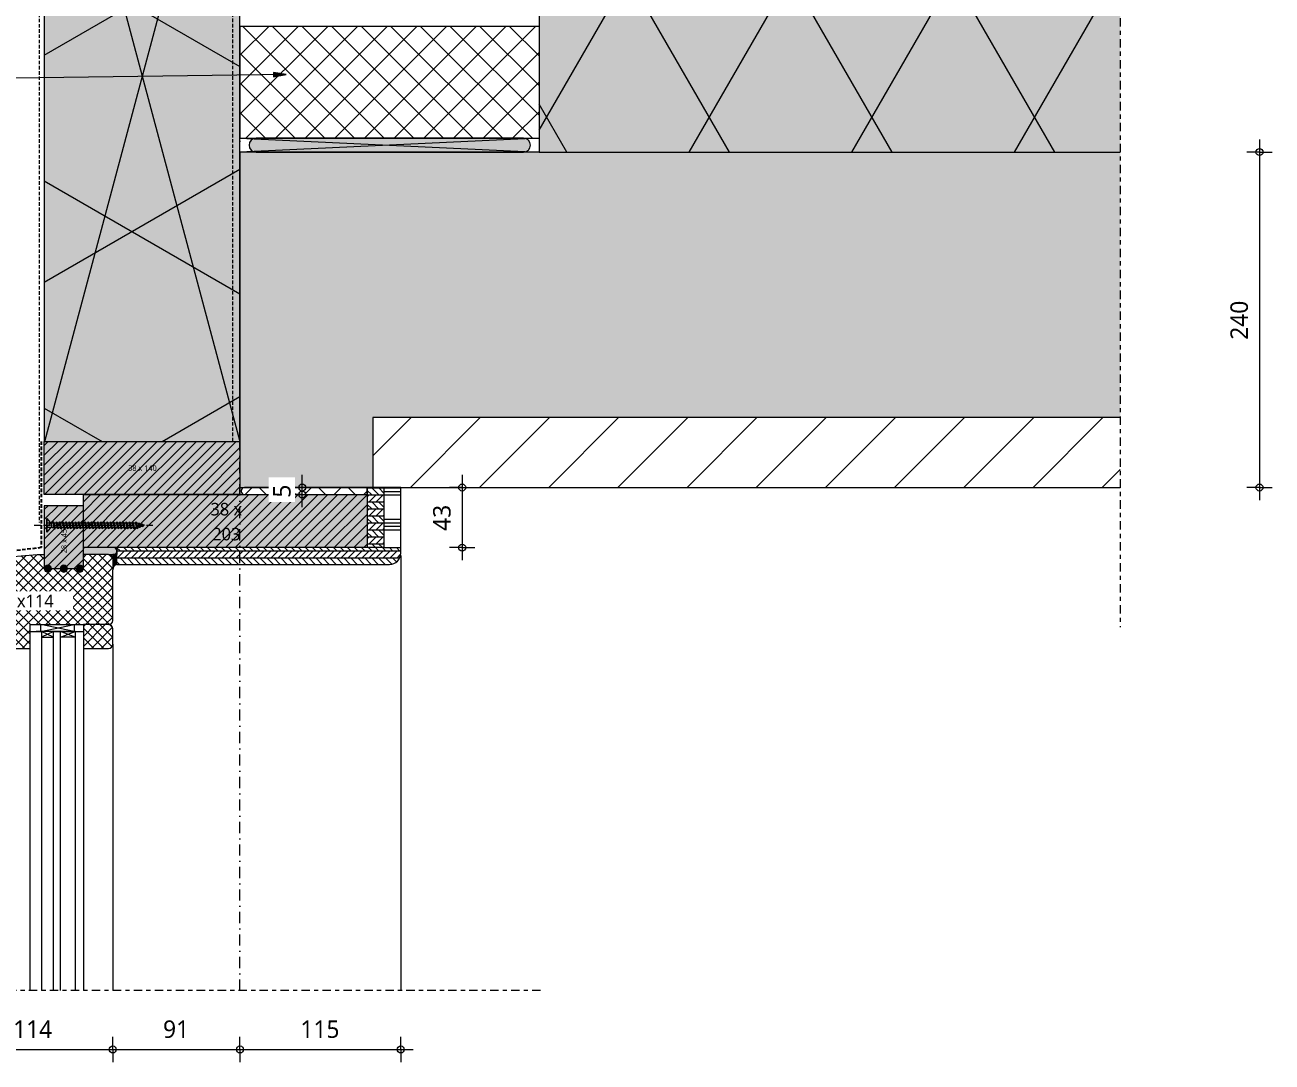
# Model space of a CAD drawing. Header units: millimetres. Extents: x -435 to 27166, y -19117 to 26500.
# Drawn here: x 7949 to 8841, y 6279 to 7021 of the extents above; entities that cross this region are included whole.
import ezdxf

# ---------------------------------------------------------------- set-up
doc = ezdxf.new("R2010")
doc.units = ezdxf.units.MM
for name, pattern in [('MV_center', [15, 6, -3, 3, -3]), ('MV_hartlijn_staal', [6.6, 5, -0.8, 0, -0.8]), ('MV_hidden', [3.75, 2.5, -1.25]), ('MV_stramien', [16, 8, -4, 0, -4])]:
    doc.linetypes.add(name, pattern=pattern)
for name, color, linetype, lineweight in [('A-ANNO-DIMS', 211, 'Continuous', 13), ('A-ANNO-DIMS-5', 211, 'Continuous', 13), ('A-ANNO-NOTE', 131, 'Continuous', 18), ('A-DETL', 90, 'Continuous', 13), ('A-DETL-GENF', 92, 'Continuous', 18), ('A-DETL-MEDM', 33, 'Continuous', 18), ('G-ANNO-TEXT', 231, 'Continuous', 13)]:
    doc.layers.add(name, color=color, linetype=linetype, lineweight=lineweight)
doc.styles.add('Segoe UI_1', font='segoeui.ttf', dxfattribs={"height": 4})
doc.styles.add('Segoe UI_2', font='segoeui.ttf', dxfattribs={"height": 9})
doc.styles.add('Segoe UI_3', font='segoeui.ttf', dxfattribs={"height": 12.5})
doc.dimstyles.new('2_5_mm_4', dxfattribs={"dimscale": 304.8, "dimtxt": 13.092049, "dimasz": 0.016404, "dimexe": 0.029528, "dimexo": 0.0625, "dimgap": 0.014764, "dimtad": 1, "dimdec": 0, "dimzin": 0, "dimdsep": 46, "dimtxsty": 'Segoe UI_3', "dimblk1": 'DOTBLANK', "dimblk2": 'DOTBLANK', "dimsah": 1, "dimcen": 0.09, "dimdle": 0.029528, "dimazin": 0, "dimtfac": 1, "dimtdec": 4, "dimtix": 1, "dimtmove": 0, "dimatfit": 3, "dimfxl": 0.029528, "dimfxlon": 1, "dimtvp": 1, "dimtfill": 1, "dimtolj": 1, "dimtzin": 0, "dimarcsym": 2})
pattern_1 = [(45, (0, 0), (-3.535534, 3.535534), []), (135, (0, 0), (-3.535534, -3.535534), [])]
pattern_2 = [(0, (0, 0), (0, 5), [50, 0]), (45, (0, 0), (5.0006592, 0), [7.071, -7.071]), (315, (0, 0), (5.0006592, 0), [7.071, -7.071])]
pattern_3 = [(45, (0, 0), (-10.606602, 10.606602), []), (135, (0, 0), (-10.606602, -10.606602), [])]

# ---------------------------------------------------------------- blocks, each defined once
blk = doc.blocks.new('42 isolatie - Type 1-3763089-Details Appartement')
at = {"layer": 'A-DETL-GENF'}
blk.add_hatch(color=256, dxfattribs=at).paths.add_polyline_path([(523.41, 140.8), (0.28, 140.8), (0.28, 0.8), (523.41, 0.8)])
at = {"layer": 'A-DETL-GENF', "lineweight": 13}
h = blk.add_hatch(dxfattribs=at)
h.set_pattern_fill('FP_8', color=256, style=0, pattern_type=2)
h.set_pattern_definition([(60, (-857.8, 704), (-121.936, 70.4), []), (120, (-857.8, 704), (-121.936, -70.4), [])])
h.paths.add_polyline_path([(523.41, 140.8), (0.28, 140.8), (0.28, 0.8), (523.41, 0.8)])
at = {"layer": 'A-DETL-GENF'}
for p, q in [((224.44, 140.8), (0.28, 140.8)), ((0.28, 140.8), (0.28, 0.8)), ((224.44, 140.8), (0.28, 140.8)), ((316.44, 140.8), (224.44, 140.8)), ((316.44, 140.8), (224.44, 140.8)), ((523.41, 140.8), (316.44, 140.8)), ((523.41, 0.8), (523.41, 140.8)), ((0.28, 0.8), (523.41, 0.8)), ((0.28, 0.8), (523.41, 0.8))]:
    blk.add_line(p, q, dxfattribs=at)
blk = doc.blocks.new('31 driedubbel_glas - HR___-V107-Details Appartement')
at = {"layer": 'A-DETL-GENF', "lineweight": 13}
for p, q in [((8.18, 38), (265, 38)), ((265, 38), (265, 30)), ((265, 30), (8.18, 30)), ((265, 30), (261, 30)), ((265, 21.5), (261, 30)), ((261, 21.5), (265, 30)), ((261, 30), (261, 21.5)), ((265, 21.5), (265, 30)), ((8.18, 21.5), (265, 21.5)), ((265, 21.5), (265, 0)), ((8.18, 16.5), (265, 16.5)), ((261, 6), (261, 16.5)), ((261, 16.5), (265, 6)), ((261, 6), (265, 16.5)), ((265, 6), (8.18, 6)), ((265, 0), (8.18, 0))]:
    blk.add_line(p, q, dxfattribs=at)
blk = doc.blocks.new('00 hout_rechthoekig_sls - SLS 38x203-3186873-Details Appartement')
at = {"layer": 'A-DETL-GENF', "lineweight": 13}
blk.add_hatch(color=256, dxfattribs=at).paths.add_polyline_path([(156.73, -38), (203, -38), (203, 0), (0, 0), (0, -38), (38.13, -38)])
at = {"layer": 'A-DETL-MEDM', "lineweight": 13}
h = blk.add_hatch(dxfattribs=at)
h.set_pattern_fill('FP_125', color=256, style=0, pattern_type=2)
h.set_pattern_definition([(45, (-7990.809, -6685.282), (-3.535534, 3.535534), [])])
h.paths.add_polyline_path([(203, -38), (203, 0), (0, 0), (0, -38), (156.73, -38)])
at = {"layer": 'A-DETL-MEDM'}
for p, q in [((0, 0), (112, 0)), ((0, -8), (0, 0)), ((112, 0), (203, 0)), ((203, 0), (203, -38)), ((203, 0), (203, -38)), ((203, 0), (203, -38)), ((0, -38), (0, -8)), ((23.99, -38), (0, -38)), ((23.99, -38), (0, -38)), ((156.73, -38), (23.99, -38)), ((156.73, -38), (23.99, -38))]:
    blk.add_line(p, q, dxfattribs=at)
blk = doc.blocks.new('00 hout_rechthoekig_sls - SLS 38x140-V108-Details Appartement')
at = {"layer": 'A-DETL-GENF', "lineweight": 13}
blk.add_hatch(color=256, dxfattribs=at).paths.add_polyline_path([(140, -38), (140, 0), (0, 0), (0, -38)])
at = {"layer": 'A-DETL-MEDM', "lineweight": 13}
h = blk.add_hatch(dxfattribs=at)
h.set_pattern_fill('FP_126', color=256, style=0, pattern_type=2)
h.set_pattern_definition([(45, (-7962.809, -6723.282), (-3.535534, 3.535534), [])])
h.paths.add_polyline_path([(140, -38), (140, 0), (0, 0), (0, -38)])
at = {"layer": 'A-DETL-MEDM'}
for p, q in [((0, 0), (140, 0)), ((0, -38), (0, 0)), ((140, 0), (140, -38)), ((140, 0), (140, -38)), ((140, 0), (140, -38)), ((140, -38), (0, -38)), ((140, -38), (0, -38))]:
    blk.add_line(p, q, dxfattribs=at)
blk = doc.blocks.new('00 hout_rechthoekig_sls - Vuren 28x45-V109-Details Appartement')
at = {"layer": 'A-DETL-GENF', "lineweight": 13}
blk.add_hatch(color=256, dxfattribs=at).paths.add_polyline_path([(45, 0), (44.35, 0.09), (43.75, 0.33), (43.23, 0.73), (42.83, 1.25), (42.59, 1.85), (42.5, 2.5), (42.59, 3.15), (42.83, 3.75), (43.23, 4.27), (43.75, 4.67), (44.35, 4.91), (45, 5), (45, 11.5), (44.35, 11.59), (43.75, 11.83), (43.23, 12.23), (42.83, 12.75), (42.59, 13.35), (42.5, 14), (42.59, 14.65), (42.83, 15.25), (43.23, 15.77), (43.75, 16.17), (44.35, 16.41), (45, 16.5), (45, 23), (44.35, 23.09), (43.75, 23.33), (43.23, 23.73), (42.83, 24.25), (42.59, 24.85), (42.5, 25.5), (42.59, 26.15), (42.83, 26.75), (43.23, 27.27), (43.75, 27.67), (44.35, 27.91), (45, 28), (0, 28), (0, 0), (43.23, 0)])
at = {"layer": 'A-DETL-MEDM', "lineweight": 13}
h = blk.add_hatch(dxfattribs=at)
h.set_pattern_fill('FP_127', color=256, style=0, pattern_type=2)
h.set_pattern_definition([(135, (6677.282, -7962.809), (-3.535534, -3.535534), [])])
h.paths.add_polyline_path([(45, 0), (44.35, 0.09), (43.75, 0.33), (43.23, 0.73), (42.83, 1.25), (42.59, 1.85), (42.5, 2.5), (42.59, 3.15), (42.83, 3.75), (43.23, 4.27), (43.75, 4.67), (44.35, 4.91), (45, 5), (45, 11.5), (44.35, 11.59), (43.75, 11.83), (43.23, 12.23), (42.83, 12.75), (42.59, 13.35), (42.5, 14), (42.59, 14.65), (42.83, 15.25), (43.23, 15.77), (43.75, 16.17), (44.35, 16.41), (45, 16.5), (45, 23), (44.35, 23.09), (43.75, 23.33), (43.23, 23.73), (42.83, 24.25), (42.59, 24.85), (42.5, 25.5), (42.59, 26.15), (42.83, 26.75), (43.23, 27.27), (43.75, 27.67), (44.35, 27.91), (45, 28), (0, 28), (0, 0), (43.23, 0)])
at = {"layer": 'A-DETL-MEDM'}
for p, q in [((45, 28), (0, 28)), ((0, 28), (0, 0)), ((45, 28), (0, 28)), ((45, 16.5), (45, 23)), ((45, 16.5), (45, 23)), ((45, 16.5), (45, 23)), ((45, 5), (45, 11.5)), ((45, 5), (45, 11.5)), ((45, 5), (45, 11.5)), ((0, 0), (45, 0))]:
    blk.add_line(p, q, dxfattribs=at)
blk = doc.blocks.new('28 schroeven 2D - Verzonken schroef 5_0x70mm-3126482-Details Appartement')
at = {"layer": 'A-DETL-GENF', "linetype": 'MV_hartlijn_staal', "lineweight": 13}
blk.add_line((0, 9.1), (0, -75.9), dxfattribs=at)
at = {"layer": 'A-DETL-GENF', "lineweight": 5}
for p, q in [((-4.9, 0), (4.9, 0)), ((-2.04, -2.4), (-4.9, 0)), ((4.9, 0), (2.04, -2.4)), ((-4.54, -0.3), (4.54, -0.3)), ((2.5, -4.74), (-2.5, -5.9)), ((-2.5, -5.9), (-1.75, -5.26)), ((2.5, -7), (-2.5, -8.17)), ((-2.5, -8.17), (-1.75, -7.53)), ((-1.5, -4), (1.53, -3.26)), ((-1.5, -3.55), (-1.5, -65)), ((1.5, -65), (1.5, -3.55)), ((1.75, -5.38), (2.5, -4.74)), ((1.75, -7.64), (2.5, -7)), ((2.5, -9.27), (-2.5, -10.44)), ((-2.5, -10.44), (-1.75, -9.8)), ((2.5, -11.54), (-2.5, -12.71)), ((-2.5, -12.71), (-1.75, -12.07)), ((2.5, -13.81), (-2.5, -14.98)), ((-2.5, -14.98), (-1.75, -14.34)), ((2.5, -16.08), (-2.5, -17.24)), ((-2.5, -17.24), (-1.75, -16.6)), ((1.75, -9.91), (2.5, -9.27)), ((1.75, -12.18), (2.5, -11.54)), ((1.75, -14.45), (2.5, -13.81)), ((1.75, -16.72), (2.5, -16.08)), ((2.5, -18.35), (-2.5, -19.51)), ((-2.5, -19.51), (-1.75, -18.87)), ((2.5, -20.62), (-2.5, -21.78)), ((-2.5, -21.78), (-1.75, -21.14)), ((2.5, -22.89), (-2.5, -24.05)), ((-2.5, -24.05), (-1.75, -23.41)), ((2.5, -25.16), (-2.5, -26.32)), ((-2.5, -26.32), (-1.75, -25.68)), ((1.75, -18.99), (2.5, -18.35)), ((1.75, -21.26), (2.5, -20.62)), ((1.75, -23.53), (2.5, -22.89)), ((1.75, -25.8), (2.5, -25.16)), ((2.5, -27.43), (-2.5, -28.59)), ((-2.5, -28.59), (-1.75, -27.95)), ((2.5, -29.69), (-2.5, -30.86)), ((-2.5, -30.86), (-1.75, -30.22)), ((2.5, -31.96), (-2.5, -33.13)), ((-2.5, -33.13), (-1.75, -32.49)), ((2.5, -34.23), (-2.5, -35.4)), ((-2.5, -35.4), (-1.75, -34.76)), ((1.75, -28.07), (2.5, -27.43)), ((1.75, -30.33), (2.5, -29.69)), ((1.75, -32.6), (2.5, -31.96)), ((1.75, -34.87), (2.5, -34.23)), ((2.5, -36.5), (-2.5, -37.67)), ((-2.5, -37.67), (-1.75, -37.03)), ((2.5, -38.77), (-2.5, -39.93)), ((-2.5, -39.93), (-1.75, -39.29)), ((2.5, -41.04), (-2.5, -42.2)), ((-2.5, -42.2), (-1.75, -41.56)), ((2.5, -43.31), (-2.5, -44.47)), ((-2.5, -44.47), (-1.75, -43.83)), ((1.75, -37.14), (2.5, -36.5)), ((1.75, -39.41), (2.5, -38.77)), ((1.75, -41.68), (2.5, -41.04)), ((1.75, -43.95), (2.5, -43.31)), ((2.5, -45.58), (-2.5, -46.74)), ((-2.5, -46.74), (-1.75, -46.1)), ((2.5, -47.85), (-2.5, -49.01)), ((-2.5, -49.01), (-1.75, -48.37)), ((2.5, -50.12), (-2.5, -51.28)), ((-2.5, -51.28), (-1.75, -50.64)), ((2.5, -52.38), (-2.5, -53.55)), ((-2.5, -53.55), (-1.75, -52.91)), ((1.75, -46.22), (2.5, -45.58)), ((1.75, -48.49), (2.5, -47.85)), ((1.75, -50.76), (2.5, -50.12)), ((1.75, -53.02), (2.5, -52.38)), ((2.5, -54.65), (-2.5, -55.82)), ((-2.5, -55.82), (-1.75, -55.18)), ((2.5, -56.92), (-2.5, -58.09)), ((-2.5, -58.09), (-1.75, -57.45)), ((2.5, -59.19), (-2.5, -60.36)), ((-2.5, -60.36), (-1.75, -59.72)), ((2.5, -61.46), (-2.5, -62.62)), ((-2.5, -62.62), (-1.75, -61.98)), ((1.75, -55.29), (2.5, -54.65)), ((1.75, -57.56), (2.5, -56.92)), ((1.75, -59.83), (2.5, -59.19)), ((1.75, -62.1), (2.5, -61.46)), ((2.5, -63.73), (-2.5, -64.89)), ((-2.5, -64.89), (-1.75, -64.25)), ((1.76, -65.84), (-1.76, -66.66)), ((-1.76, -66.66), (-1.01, -66.02)), ((-1.5, -65), (0, -70)), ((-1.02, -68.71), (-0.27, -68.07)), ((1.02, -68.23), (-1.02, -68.71)), ((0, -70), (1.5, -65)), ((0.27, -68.87), (1.02, -68.23)), ((1.01, -66.48), (1.76, -65.84)), ((1.75, -64.37), (2.5, -63.73))]:
    blk.add_line(p, q, dxfattribs=at)
at = {"layer": 'A-DETL-GENF'}
for p, q in [((-1.5, -3.55), (-1.5, 0)), ((1.5, -3.55), (1.5, 0))]:
    blk.add_line(p, q, dxfattribs=at)
at = {"layer": 'A-DETL-GENF', "lineweight": 5}
for centre, start, end in [((-3, -3.55), 360, 50), ((3, -3.55), 130, 180)]:
    blk.add_arc(centre, 1.5, start, end, dxfattribs=at)
for points in [[(-2.5, -5.9), (-1.83, -6.19), (1.75, -5.38)], [(-2.5, -8.17), (-1.83, -8.46), (1.75, -7.64)], [(-1.75, -5.26), (2.23, -4.46), (2.5, -4.74)], [(-1.75, -7.53), (2.23, -6.73), (2.5, -7)], [(-2.5, -10.44), (-1.83, -10.73), (1.75, -9.91)], [(-2.5, -12.71), (-1.83, -13), (1.75, -12.18)], [(-2.5, -14.98), (-1.83, -15.27), (1.75, -14.45)], [(-2.5, -17.24), (-1.83, -17.54), (1.75, -16.72)], [(-1.75, -9.8), (2.23, -9), (2.5, -9.27)], [(-1.75, -12.07), (2.23, -11.27), (2.5, -11.54)], [(-1.75, -14.34), (2.23, -13.53), (2.5, -13.81)], [(-1.75, -16.6), (2.23, -15.8), (2.5, -16.08)], [(-2.5, -19.51), (-1.83, -19.81), (1.75, -18.99)], [(-2.5, -21.78), (-1.83, -22.08), (1.75, -21.26)], [(-2.5, -24.05), (-1.83, -24.35), (1.75, -23.53)], [(-2.5, -26.32), (-1.83, -26.61), (1.75, -25.8)], [(-1.75, -18.87), (2.23, -18.07), (2.5, -18.35)], [(-1.75, -21.14), (2.23, -20.34), (2.5, -20.62)], [(-1.75, -23.41), (2.23, -22.61), (2.5, -22.89)], [(-1.75, -25.68), (2.23, -24.88), (2.5, -25.16)], [(-2.5, -28.59), (-1.83, -28.88), (1.75, -28.07)], [(-2.5, -30.86), (-1.83, -31.15), (1.75, -30.33)], [(-2.5, -33.13), (-1.83, -33.42), (1.75, -32.6)], [(-2.5, -35.4), (-1.83, -35.69), (1.75, -34.87)], [(-1.75, -27.95), (2.23, -27.15), (2.5, -27.43)], [(-1.75, -30.22), (2.23, -29.42), (2.5, -29.69)], [(-1.75, -32.49), (2.23, -31.69), (2.5, -31.96)], [(-1.75, -34.76), (2.23, -33.96), (2.5, -34.23)], [(-2.5, -37.67), (-1.83, -37.96), (1.75, -37.14)], [(-2.5, -39.93), (-1.83, -40.23), (1.75, -39.41)], [(-2.5, -42.2), (-1.83, -42.5), (1.75, -41.68)], [(-2.5, -44.47), (-1.83, -44.77), (1.75, -43.95)], [(-1.75, -37.03), (2.23, -36.22), (2.5, -36.5)], [(-1.75, -39.29), (2.23, -38.49), (2.5, -38.77)], [(-1.75, -41.56), (2.23, -40.76), (2.5, -41.04)], [(-1.75, -43.83), (2.23, -43.03), (2.5, -43.31)], [(-2.5, -46.74), (-1.83, -47.04), (1.75, -46.22)], [(-2.5, -49.01), (-1.83, -49.3), (1.75, -48.49)], [(-2.5, -51.28), (-1.83, -51.57), (1.75, -50.76)], [(-2.5, -53.55), (-1.83, -53.84), (1.75, -53.02)], [(-1.75, -46.1), (2.23, -45.3), (2.5, -45.58)], [(-1.75, -48.37), (2.23, -47.57), (2.5, -47.85)], [(-1.75, -50.64), (2.23, -49.84), (2.5, -50.12)], [(-1.75, -52.91), (2.23, -52.11), (2.5, -52.38)], [(-2.5, -55.82), (-1.83, -56.11), (1.75, -55.29)], [(-2.5, -58.09), (-1.83, -58.38), (1.75, -57.56)], [(-2.5, -60.36), (-1.83, -60.65), (1.75, -59.83)], [(-2.5, -62.62), (-1.83, -62.92), (1.75, -62.1)], [(-1.75, -55.18), (2.23, -54.38), (2.5, -54.65)], [(-1.75, -57.45), (2.23, -56.65), (2.5, -56.92)], [(-1.75, -59.72), (2.23, -58.91), (2.5, -59.19)], [(-1.75, -61.98), (2.23, -61.18), (2.5, -61.46)], [(-2.5, -64.89), (-1.83, -65.19), (1.75, -64.37)], [(-1.76, -66.66), (-1.34, -66.87), (1.01, -66.48)], [(-1.75, -64.25), (2.23, -63.45), (2.5, -63.73)], [(-1.02, -68.71), (-0.85, -68.85), (0.27, -68.87)], [(-1.01, -66.02), (1.59, -65.65), (1.76, -65.84)], [(-0.27, -68.07), (0.96, -68.13), (1.02, -68.23)]]:
    blk.add_open_spline(points, degree=2, dxfattribs=at)
blk = doc.blocks.new('33 sparing - Type 1-V110-Details Appartement')
at = {"layer": 'A-DETL-GENF'}
for p, q in [((0, 10), (214, 10)), ((0, 0), (0, 10)), ((0, 10), (214, 0)), ((214, 10), (0, 0)), ((214, 0), (0, 0))]:
    blk.add_line(p, q, dxfattribs=at)
blk = doc.blocks.new('42 isolatie - Type 1-V111-Details Appartement')
at = {"layer": 'A-DETL-GENF'}
blk.add_hatch(color=256, dxfattribs=at).paths.add_polyline_path([(0.28, 0.8), (416.08, 0.8), (416.08, 100.8), (0.28, 100.8)])
at = {"layer": 'A-DETL-GENF', "lineweight": 13}
h = blk.add_hatch(dxfattribs=at)
h.set_pattern_fill('FP_86', color=256, style=0, pattern_type=2)
h.set_pattern_definition([(60, (0, 0), (-87.295, 50.4), []), (120, (0, 0), (-87.295, -50.4), [])])
h.paths.add_polyline_path([(0.28, 0.8), (416.08, 0.8), (416.08, 100.8), (0.28, 100.8)])
at = {"layer": 'A-DETL-GENF'}
for p, q in [((416.08, 100.8), (0.28, 100.8)), ((0.28, 100.8), (0.28, 0.8)), ((0.28, 100.8), (0.28, 0.8)), ((0.28, 0.8), (416.08, 0.8)), ((0.28, 0.8), (416.08, 0.8))]:
    blk.add_line(p, q, dxfattribs=at)
blk = doc.blocks.new('33 sparing - Type 1-4933716-Details Appartement')
at = {"layer": 'A-DETL-GENF'}
for p, q in [((0, 5), (24, 5)), ((0, 0), (0, 5)), ((0, 5), (24, 0)), ((24, 5), (0, 0)), ((24, 0), (0, 0)), ((24, 5), (24, 0))]:
    blk.add_line(p, q, dxfattribs=at)
blk = doc.blocks.new('NLRS_00_DI_maskeer - Type 1-4234982-Details Appartement')
at = {"layer": 'A-DETL-GENF', "linetype": 'MV_center'}
blk.add_line((420, 0), (-100, 0), dxfattribs=at)
blk = doc.blocks.new('NLRS_00_DI_maskeer - Type 1-4234981-Details Appartement')
at = {"layer": 'A-DETL-GENF', "linetype": 'MV_center'}
blk.add_line((710.86, 0), (-100, 0), dxfattribs=at)
blk = doc.blocks.new('Repeating Detail - 00 g lijmbolletje s e-V14-Details Appartement')
at = {"layer": 'A-DETL-GENF'}
for points in [[(-25.5, 0), (-25.41, -0.65), (-25.17, -1.25), (-24.77, -1.77), (-24.25, -2.17), (-23.65, -2.41), (-23, -2.5), (-22.35, -2.41), (-21.75, -2.17), (-21.23, -1.77), (-20.83, -1.25), (-20.59, -0.65), (-20.5, 0), (-20.59, 0.65), (-20.83, 1.25), (-21.23, 1.77), (-21.75, 2.17), (-22.35, 2.41), (-23, 2.5), (-23.65, 2.41), (-24.25, 2.17), (-24.77, 1.77), (-25.17, 1.25), (-25.41, 0.65)], [(-14, 0), (-13.91, -0.65), (-13.67, -1.25), (-13.27, -1.77), (-12.75, -2.17), (-12.15, -2.41), (-11.5, -2.5), (-10.85, -2.41), (-10.25, -2.17), (-9.73, -1.77), (-9.33, -1.25), (-9.09, -0.65), (-9, 0), (-9.09, 0.65), (-9.33, 1.25), (-9.73, 1.77), (-10.25, 2.17), (-10.85, 2.41), (-11.5, 2.5), (-12.15, 2.41), (-12.75, 2.17), (-13.27, 1.77), (-13.67, 1.25), (-13.91, 0.65)], [(-2.5, 0), (-2.41, -0.65), (-2.17, -1.25), (-1.77, -1.77), (-1.25, -2.17), (-0.65, -2.41), (0, -2.5), (0.65, -2.41), (1.25, -2.17), (1.77, -1.77), (2.17, -1.25), (2.41, -0.65), (2.5, 0), (2.41, 0.65), (2.17, 1.25), (1.77, 1.77), (1.25, 2.17), (0.65, 2.41), (0, 2.5), (-0.65, 2.41), (-1.25, 2.17), (-1.77, 1.77), (-2.17, 1.25), (-2.41, 0.65)]]:
    blk.add_hatch(color=256, dxfattribs=at).paths.add_polyline_path(points)
for centre, start, end in [((-23, 0), 360, 180), ((-23, 0), 180, 360), ((-11.5, 0), 360, 180), ((-11.5, 0), 180, 360), ((0, 0), 360, 180), ((0, 0), 180, 360)]:
    blk.add_arc(centre, 2.5, start, end, dxfattribs=at)
blk = doc.blocks.new('DIMBLOCK452-Details Appartement')
at = {"layer": 'A-ANNO-DIMS-5'}
for p, q in [((7897.81, 6288.19), (7897.81, 6297.19)), ((8011.8, 6288.19), (8011.8, 6297.19)), ((7888.81, 6288.19), (8011.8, 6288.19)), ((7897.81, 6288.19), (7897.81, 6279.19)), ((8011.8, 6288.19), (8011.8, 6279.19))]:
    blk.add_line(p, q, dxfattribs=at)
for centre in [(7897.81, 6288.19), (8011.8, 6288.19)]:
    blk.add_circle(centre, 2.5, dxfattribs=at)
at = {"layer": 'A-ANNO-DIMS-5', "color": 0, "insert": (7940.52, 6309), "char_height": 12.5, "width": 34.2774, "attachment_point": 1, "line_spacing_factor": 1.142579, "style": 'Segoe UI_3', "bg_fill": 3, "box_fill_scale": 1.25, "bg_fill_color": 9, "bg_fill_true_color": 13158600, "bg_fill_transparency": 0}
blk.add_mtext('114', dxfattribs=at)
blk = doc.blocks.new('_DotBlank')
at = {"color": 0, "linetype": 'ByBlock', "lineweight": -2}
blk.add_line((-0.5, 0), (-1, 0), dxfattribs=at)
blk.add_circle((0, 0), 0.5, dxfattribs=at)
blk = doc.blocks.new('DIMBLOCK453-Details Appartement')
at = {"layer": 'A-ANNO-DIMS-5'}
for p, q in [((8011.8, 6288.19), (8011.8, 6297.19)), ((8102.81, 6288.19), (8102.81, 6297.19)), ((8011.8, 6288.19), (8102.81, 6288.19)), ((8011.8, 6288.19), (8011.8, 6279.19)), ((8102.81, 6288.19), (8102.81, 6279.19))]:
    blk.add_line(p, q, dxfattribs=at)
for centre in [(8011.8, 6288.19), (8102.81, 6288.19)]:
    blk.add_circle(centre, 2.5, dxfattribs=at)
at = {"layer": 'A-ANNO-DIMS-5', "color": 0, "insert": (8047.78, 6309), "char_height": 12.5, "width": 22.8516, "attachment_point": 1, "line_spacing_factor": 1.142579, "style": 'Segoe UI_3', "bg_fill": 3, "box_fill_scale": 1.25, "bg_fill_color": 9, "bg_fill_true_color": 13158600, "bg_fill_transparency": 0}
blk.add_mtext('91', dxfattribs=at)
blk = doc.blocks.new('DIMBLOCK454-Details Appartement')
at = {"layer": 'A-ANNO-DIMS-5'}
for p, q in [((8102.81, 6288.19), (8102.81, 6297.19)), ((8217.81, 6288.19), (8217.81, 6297.19)), ((8102.81, 6288.19), (8226.81, 6288.19)), ((8102.81, 6288.19), (8102.81, 6279.19)), ((8217.81, 6288.19), (8217.81, 6279.19))]:
    blk.add_line(p, q, dxfattribs=at)
for centre in [(8102.81, 6288.19), (8217.81, 6288.19)]:
    blk.add_circle(centre, 2.5, dxfattribs=at)
at = {"layer": 'A-ANNO-DIMS-5', "color": 0, "insert": (8146.03, 6309), "char_height": 12.5, "width": 34.2774, "attachment_point": 1, "line_spacing_factor": 1.142579, "style": 'Segoe UI_3', "bg_fill": 3, "box_fill_scale": 1.25, "bg_fill_color": 9, "bg_fill_true_color": 13158600, "bg_fill_transparency": 0}
blk.add_mtext('115', dxfattribs=at)
blk = doc.blocks.new('DIMBLOCK455-Details Appartement')
at = {"layer": 'A-ANNO-DIMS-5'}
for p, q in [((8261.78, 6699.28), (8261.78, 6638.28)), ((8261.78, 6690.28), (8252.78, 6690.28)), ((8261.78, 6690.28), (8270.78, 6690.28)), ((8261.78, 6647.28), (8252.78, 6647.28)), ((8261.78, 6647.28), (8270.78, 6647.28))]:
    blk.add_line(p, q, dxfattribs=at)
for centre in [(8261.78, 6690.28), (8261.78, 6647.28)]:
    blk.add_circle(centre, 2.5, dxfattribs=at)
at = {"layer": 'A-ANNO-DIMS-5', "color": 0, "insert": (8240.97, 6659.26), "char_height": 12.5, "width": 22.8516, "attachment_point": 1, "rotation": 90, "line_spacing_factor": 1.142579, "style": 'Segoe UI_3', "bg_fill": 3, "box_fill_scale": 1.25, "bg_fill_color": 9, "bg_fill_true_color": 13158600, "bg_fill_transparency": 0}
blk.add_mtext('43', dxfattribs=at)
blk = doc.blocks.new('DIMBLOCK457-Details Appartement')
at = {"layer": 'A-ANNO-DIMS-5'}
for p, q in [((8832.18, 6939.28), (8832.18, 6681.28)), ((8832.18, 6930.28), (8823.18, 6930.28)), ((8832.18, 6930.28), (8841.18, 6930.28)), ((8832.18, 6690.28), (8823.18, 6690.28)), ((8832.18, 6690.28), (8841.18, 6690.28))]:
    blk.add_line(p, q, dxfattribs=at)
for centre in [(8832.18, 6930.28), (8832.18, 6690.28)]:
    blk.add_circle(centre, 2.5, dxfattribs=at)
at = {"layer": 'A-ANNO-DIMS-5', "color": 0, "insert": (8811.38, 6796), "char_height": 12.5, "width": 34.2774, "attachment_point": 1, "rotation": 90, "line_spacing_factor": 1.142579, "style": 'Segoe UI_3', "bg_fill": 3, "box_fill_scale": 1.25, "bg_fill_color": 9, "bg_fill_true_color": 13158600, "bg_fill_transparency": 0}
blk.add_mtext('240', dxfattribs=at)
blk = doc.blocks.new('DIMBLOCK463-Details Appartement')
at = {"layer": 'A-ANNO-DIMS-5'}
for p, q in [((8147.34, 6676.28), (8147.34, 6699.28)), ((8147.34, 6690.28), (8138.34, 6690.28)), ((8147.34, 6685.28), (8138.34, 6685.28)), ((8147.34, 6690.28), (8156.34, 6690.28)), ((8147.34, 6685.28), (8156.34, 6685.28))]:
    blk.add_line(p, q, dxfattribs=at)
for centre in [(8147.34, 6690.28), (8147.34, 6685.28)]:
    blk.add_circle(centre, 2.5, dxfattribs=at)
at = {"layer": 'A-ANNO-DIMS-5', "color": 0, "insert": (8126.53, 6683.02), "char_height": 12.5, "width": 11.4258, "attachment_point": 1, "rotation": 90, "line_spacing_factor": 1.142579, "style": 'Segoe UI_3', "bg_fill": 3, "box_fill_scale": 1.25, "bg_fill_color": 9, "bg_fill_true_color": 13158600, "bg_fill_transparency": 0}
blk.add_mtext('5', dxfattribs=at)

msp = doc.modelspace()

# ---------------------------------------------------------------- hatches: boundary and pattern name
at = {"layer": 'A-DETL-GENF', "lineweight": 13}
h = msp.add_hatch(dxfattribs=at)
h.set_pattern_fill('FP_21', color=251, style=0, pattern_type=2)
h.set_pattern_definition(pattern_3)
h.paths.add_polyline_path([(8102.81, 6940.25), (8316.81, 6940.25), (8316.81, 7020.25), (8102.81, 7020.25)])
at = {"layer": 'A-DETL-GENF'}
for color, points in [(9, [(8114.29, 6930.25), (8305.6, 6930.25), (8306.89, 6930.42), (8308.1, 6930.92), (8309.14, 6931.71), (8309.93, 6932.75), (8310.43, 6933.96), (8310.6, 6935.25), (8310.43, 6936.54), (8309.93, 6937.75), (8309.14, 6938.78), (8308.1, 6939.58), (8306.89, 6940.08), (8305.6, 6940.25), (8114.29, 6940.25), (8112.99, 6940.08), (8111.79, 6939.58), (8110.75, 6938.78), (8109.96, 6937.75), (8109.46, 6936.54), (8109.29, 6935.25), (8109.46, 6933.96), (8109.96, 6932.75), (8110.75, 6931.71), (8111.79, 6930.92), (8112.99, 6930.42)]), (9, [(8193.81, 6690.28), (8197.81, 6690.28), (8197.81, 6740.28), (8732.62, 6740.28), (8732.62, 6930.25), (8102.81, 6930.25), (8102.81, 6690.28), (8147.54, 6690.28)]), (7, [(7992.3, 6642.28), (8011.8, 6642.28), (8011.8, 6642.41), (8013.05, 6642.41), (8013.55, 6642.62), (8014.07, 6643.01), (8014.46, 6643.53), (8014.71, 6644.13), (8014.8, 6644.78), (8014.71, 6645.43), (8014.46, 6646.03), (8014.07, 6646.55), (8013.55, 6646.95), (8012.95, 6647.2), (8011.89, 6647.28), (7992.3, 6647.28), (7991.65, 6647.2), (7991.05, 6646.95), (7990.81, 6646.71), (7990.81, 6642.8), (7991.05, 6642.62), (7991.65, 6642.37)]), (1, [(8011.8, 6631.41), (8011.89, 6632.28), (8012.18, 6633.11), (8012.64, 6633.86), (8013.25, 6634.49), (8013.98, 6634.97), (8014.8, 6635.28), (8014.8, 6642.41), (8011.8, 6642.41)])]:
    msp.add_hatch(color=color, dxfattribs=at).paths.add_polyline_path(points)
at = {"layer": 'A-DETL-GENF', "lineweight": 13}
h = msp.add_hatch(dxfattribs=at)
h.set_pattern_fill('FP_78', color=250, style=0, pattern_type=2)
h.set_pattern_definition([(45, (0, 0), (-24.74874, 24.74874), [])])
h.paths.add_polyline_path([(8217.81, 6690.28), (8732.62, 6690.28), (8732.62, 6740.28), (8197.81, 6740.28), (8197.81, 6690.28), (8205.81, 6690.28)])
h = msp.add_hatch(dxfattribs=at)
h.set_pattern_fill('FP_21', color=251, style=0, pattern_type=2)
h.set_pattern_definition(pattern_3)
h.paths.add_polyline_path([(8106.12, 6685.28), (8193.81, 6685.28), (8193.81, 6690.28), (8106.12, 6690.28), (8105.47, 6690.2), (8104.87, 6689.95), (8104.35, 6689.55), (8103.96, 6689.03), (8103.71, 6688.43), (8103.62, 6687.78), (8103.71, 6687.13), (8103.96, 6686.53), (8104.35, 6686.01), (8104.87, 6685.62), (8105.47, 6685.37)])
h = msp.add_hatch(dxfattribs=at)
h.set_pattern_fill('FP_11', color=254, style=0, pattern_type=2)
h.set_pattern_definition(pattern_2)
h.paths.add_polyline_path([(8205.81, 6647.28), (8205.81, 6690.28), (8193.81, 6690.28), (8193.81, 6647.28)])
h = msp.add_hatch(dxfattribs=at)
h.set_pattern_fill('FP_16', color=254, style=0, pattern_type=2)
h.set_pattern_definition([(0, (0, 10), (0, 25), []), (0, (0, 12.5), (0, 25), []), (0, (0, 15), (0, 25), []), (0, (0, 17.5), (0, 25), [])])
h.paths.add_polyline_path([(8217.81, 6647.28), (8217.81, 6690.28), (8205.81, 6690.28), (8205.81, 6647.28)])
h = msp.add_hatch(dxfattribs=at)
h.set_pattern_fill('FP_11', color=254, style=0, pattern_type=2)
h.set_pattern_definition(pattern_2)
h.paths.add_polyline_path([(8014.8, 6635.28), (8209.81, 6635.28), (8211.88, 6635.55), (8213.81, 6636.35), (8215.47, 6637.63), (8216.74, 6639.28), (8217.54, 6641.21), (8217.81, 6643.28), (8217.81, 6647.28), (8014.8, 6647.28), (8014.8, 6642.41)])
h = msp.add_hatch(dxfattribs=at)
h.set_pattern_fill('FP_20', color=250, style=0, pattern_type=2)
h.set_pattern_definition(pattern_1)
h.paths.add_polyline_path([(7904.61, 6575.18), (7904.85, 6575.21), (7905.08, 6575.3), (7905.28, 6575.44), (7905.44, 6575.62), (7905.55, 6575.84), (7907.49, 6581.18), (7914.63, 6581.18), (7916.68, 6575.62), (7916.84, 6575.44), (7917.04, 6575.3), (7917.27, 6575.21), (7917.51, 6575.18), (7952.81, 6575.18), (7952.81, 6592.19), (8008.81, 6592.19), (8009.58, 6592.29), (8010.3, 6592.59), (8010.92, 6593.06), (8011.4, 6593.68), (8011.7, 6594.4), (8011.8, 6595.18), (8011.8, 6639.33), (8011.7, 6640.09), (8011.4, 6640.81), (8010.93, 6641.42), (8010.32, 6641.89), (8009.61, 6642.18), (8008.85, 6642.28), (7990.81, 6642.28), (7990.81, 6632.28), (7990.72, 6631.63), (7990.47, 6631.03), (7990.08, 6630.51), (7989.56, 6630.12), (7988.96, 6629.87), (7988.31, 6629.78), (7987.66, 6629.87), (7987.06, 6630.12), (7986.54, 6630.51), (7986.14, 6631.03), (7985.89, 6631.63), (7985.81, 6632.28), (7979.31, 6632.28), (7979.22, 6631.63), (7978.97, 6631.03), (7978.58, 6630.51), (7978.06, 6630.12), (7977.46, 6629.87), (7976.81, 6629.78), (7976.16, 6629.87), (7975.56, 6630.12), (7975.04, 6630.51), (7974.64, 6631.03), (7974.39, 6631.63), (7974.31, 6632.28), (7967.81, 6632.28), (7967.72, 6631.63), (7967.47, 6631.03), (7967.08, 6630.51), (7966.56, 6630.12), (7965.96, 6629.87), (7965.31, 6629.78), (7964.66, 6629.87), (7964.06, 6630.12), (7963.54, 6630.51), (7963.14, 6631.03), (7962.89, 6631.63), (7962.81, 6632.28), (7962.81, 6642.18), (7957.8, 6642.18), (7900.81, 6637.45), (7900.05, 6637.3), (7899.35, 6636.98), (7898.75, 6636.51), (7898.27, 6635.9), (7897.95, 6635.2), (7897.81, 6634.45), (7897.81, 6578.18), (7897.91, 6577.41), (7898.21, 6576.68), (7898.69, 6576.06), (7899.31, 6575.58), (7900.03, 6575.28), (7900.81, 6575.18)])
h = msp.add_hatch(dxfattribs=at)
h.set_pattern_fill('FP_20', color=250, style=0, pattern_type=2)
h.set_pattern_definition(pattern_1)
h.paths.add_polyline_path([(7990.81, 6575.18), (8008.81, 6575.18), (8009.59, 6575.28), (8010.31, 6575.58), (8010.93, 6576.06), (8011.41, 6576.68), (8011.71, 6577.41), (8011.81, 6578.18), (8011.81, 6589.18), (8011.71, 6589.96), (8011.41, 6590.68), (8010.93, 6591.3), (8010.31, 6591.78), (8009.59, 6592.08), (8008.81, 6592.18), (7990.81, 6592.18)])
at = {"layer": 'G-ANNO-TEXT'}
msp.add_hatch(color=7, dxfattribs=at).paths.add_polyline_path([(8135.77, 6985.82), (8126.75, 6987.28), (8126.79, 6984.11)])

# ---------------------------------------------------------------- linework, layer by layer
at = {"layer": 'A-DETL', "linetype": 'MV_hidden', "lineweight": 18}
for p, q in [((7959.08, 7284.41), (7959.08, 6665.25)), ((8097.81, 6723.28), (8097.81, 7246.41))]:
    msp.add_line(p, q, dxfattribs=at)
at = {"layer": 'A-DETL', "lineweight": 18}
for p, q in [((7962.81, 7246.41), (8102.81, 6723.28)), ((7963.3, 6723.28), (8102.81, 7246.41)), ((8316.81, 7020.25), (8102.81, 7020.25)), ((8102.81, 7020.25), (8102.81, 6940.25)), ((8102.81, 6940.25), (8316.81, 6940.25)), ((8305.6, 6940.25), (8114.29, 6940.25)), ((8102.81, 6930.25), (8102.81, 6723.28)), ((8316.81, 6930.25), (8102.81, 6930.25)), ((8114.29, 6930.25), (8305.6, 6930.25)), ((8732.62, 6740.28), (8197.81, 6740.28)), ((8197.81, 6740.28), (8197.81, 6690.28)), ((8102.81, 6690.28), (8193.81, 6690.28)), ((8193.81, 6690.28), (8106.12, 6690.28)), ((8106.12, 6685.28), (8193.81, 6685.28)), ((8205.81, 6690.28), (8193.81, 6690.28)), ((8193.81, 6690.28), (8193.81, 6647.28)), ((8193.81, 6685.28), (8193.81, 6690.28)), ((8217.81, 6690.28), (8205.81, 6690.28)), ((8205.81, 6690.28), (8205.81, 6647.28)), ((8217.81, 6690.28), (8732.62, 6690.28)), ((8217.81, 6647.28), (8217.81, 6690.28)), ((8205.81, 6647.28), (8217.81, 6647.28)), ((7957.8, 6642.18), (7900.81, 6637.45)), ((7962.81, 6642.18), (7957.8, 6642.18)), ((8008.85, 6642.28), (7990.81, 6642.28)), ((8008.85, 6642.28), (8011.82, 6642.28)), ((8014.8, 6642.41), (8011.8, 6642.41)), ((8011.8, 6642.41), (8011.8, 6631.41)), ((8014.8, 6635.28), (8014.8, 6642.41)), ((8217.81, 6641.62), (8217.81, 6330.36)), ((8011.8, 6595.18), (8011.8, 6631.41)), ((7952.81, 6575.18), (7952.81, 6592.19)), ((7952.81, 6592.19), (7990.81, 6592.19)), ((8008.81, 6592.18), (7990.81, 6592.18)), ((7990.81, 6592.18), (7990.81, 6575.18)), ((8011.81, 6578.18), (8011.81, 6589.18)), ((8011.81, 6578.18), (8011.81, 6330.36)), ((7917.51, 6575.18), (7952.81, 6575.18)), ((7990.81, 6575.18), (8008.81, 6575.18))]:
    msp.add_line(p, q, dxfattribs=at)
at = {"layer": 'A-DETL', "linetype": 'MV_stramien', "lineweight": 18}
msp.add_line((8102.81, 6330.36), (8102.81, 7022.25), dxfattribs=at)
at = {"layer": 'A-DETL', "linetype": 'MV_hidden', "lineweight": 25}
for p, q in [((7960.6, 6723.28), (7960.6, 6647.28)), ((7960.6, 6647.28), (7896.08, 6639.36))]:
    msp.add_line(p, q, dxfattribs=at)
at = {"layer": 'A-DETL'}
for p, q in [((8205.81, 6647.28), (8014.8, 6647.28)), ((8014.8, 6647.28), (8014.8, 6642.41)), ((8217.81, 6643.28), (8217.81, 6647.28)), ((8014.8, 6635.28), (8209.81, 6635.28)), ((7984.88, 6587.18), (7956.88, 6587.18))]:
    msp.add_line(p, q, dxfattribs=at)
at = {"layer": 'A-DETL', "lineweight": 18}
for centre, radius, start, end in [((8114.29, 6935.25), 5, 90, 270), ((8305.6, 6935.25), 5, 270, 90), ((8106.12, 6687.78), 2.5, 90, 270), ((7992.3, 6644.78), 2.5, 90, 126.93062), ((8012.3, 6644.78), 2.5, 287.50651, 90), ((7992.3, 6644.78), 2.5, 233.06938, 270), ((8008.85, 6639.33), 2.95, 0, 90), ((8015.8, 6631.41), 4, 104.47755, 180), ((8008.8, 6595.18), 2.99, 270.09476, 0), ((8008.81, 6589.18), 3, 0, 90), ((8008.81, 6578.18), 3, 270, 360)]:
    msp.add_arc(centre, radius, start, end, dxfattribs=at)
at = {"layer": 'A-DETL'}
msp.add_arc((8209.81, 6643.28), 8, 270, 0, dxfattribs=at)
at = {"layer": 'G-ANNO-TEXT', "color": 250}
for p, q in [((8135.77, 6985.82), (8126.75, 6987.28)), ((8126.75, 6987.28), (8126.79, 6984.11)), ((8135.77, 6985.82), (7941.46, 6983.17)), ((8126.79, 6984.11), (8135.77, 6985.82))]:
    msp.add_line(p, q, dxfattribs=at)

# ---------------------------------------------------------------- block references
at = {"layer": 'A-DETL-GENF', "linetype": 'MV_center', "rotation": 89.99999999999623}
msp.add_blockref('NLRS_00_DI_maskeer - Type 1-4234981-Details Appartement', (8732.62, 6690.28), dxfattribs=at)
at = {"layer": 'A-DETL-GENF'}
for name, p, rotation in [('42 isolatie - Type 1-3763089-Details Appartement', (7962.01, 7246.69), 270.0000000000011), ('28 schroeven 2D - Verzonken schroef 5_0x70mm-3126482-Details Appartement', (7964.56, 6663.28), 89.9999999999992), ('Repeating Detail - 00 g lijmbolletje s e-V14-Details Appartement', (7965.31, 6632.28), 180), ('33 sparing - Type 1-4933716-Details Appartement', (7984.22, 6592.19), 180)]:
    msp.add_blockref(name, p, dxfattribs=dict(at, rotation=rotation))
for name, p in [('42 isolatie - Type 1-V111-Details Appartement', (8316.53, 6929.45)), ('33 sparing - Type 1-V110-Details Appartement', (8102.81, 6930.25))]:
    msp.add_blockref(name, p, dxfattribs=at)
at = {"layer": 'A-DETL-GENF', "lineweight": 13, "rotation": 90}
msp.add_blockref('31 driedubbel_glas - HR___-V107-Details Appartement', (7990.81, 6322.18), dxfattribs=at)
at = {"layer": 'A-DETL-GENF', "linetype": 'MV_center'}
msp.add_blockref('NLRS_00_DI_maskeer - Type 1-4234982-Details Appartement', (7897.81, 6330.36), dxfattribs=at)
at = {"layer": 'A-DETL-MEDM', "lineweight": 13}
for name, p in [('00 hout_rechthoekig_sls - SLS 38x140-V108-Details Appartement', (7962.81, 6723.28)), ('00 hout_rechthoekig_sls - SLS 38x203-3186873-Details Appartement', (7990.81, 6685.28))]:
    msp.add_blockref(name, p, dxfattribs=at)
at = {"layer": 'A-DETL-MEDM', "lineweight": 13, "rotation": 270.0000000000067}
msp.add_blockref('00 hout_rechthoekig_sls - Vuren 28x45-V109-Details Appartement', (7962.81, 6677.28), dxfattribs=at)

# ---------------------------------------------------------------- texts
at = {"layer": 'A-ANNO-NOTE', "lineweight": 13, "attachment_point": 1}
for s, insert, char_height, width, style in [('38 x 140', (8022.85, 6706.19), 4, 27.6582, 'Segoe UI_1'), ('38 x', (8081.68, 6679.31), 9, 29.2616, 'Segoe UI_2'), ('203', (8083, 6661.45), 9, 26.4557, 'Segoe UI_2')]:
    msp.add_mtext(s, dxfattribs=dict(at, insert=insert, char_height=char_height, width=width, style=style))
at = {"layer": 'A-ANNO-NOTE', "lineweight": 13, "insert": (7974.9, 6643.24), "char_height": 4, "width": 23.6498, "attachment_point": 1, "rotation": 90, "style": 'Segoe UI_1'}
msp.add_mtext('28 x 45', dxfattribs=at)

# ---------------------------------------------------------------- dimensions: what is measured, and where the dimension line sits
at = {"layer": 'A-ANNO-DIMS'}
dim = msp.add_linear_dim(base=(8832.18, 6690.28), p1=(8841.18, 6930.28), p2=(8841.18, 6690.28), angle=90, dimstyle='2_5_mm_4', override={"dimpost": '<>', "dimfxl": 240}, dxfattribs=at)
dim.commit()
dim.dimension.update_dxf_attribs({"geometry": 'DIMBLOCK457-Details Appartement', "text_midpoint": (8821.22, 6810.28)})
dim = msp.add_linear_dim(base=(8011.8, 6288.19), p1=(7897.81, 6297.19), p2=(8011.8, 6297.19), dimstyle='2_5_mm_4', override={"dimpost": '<>', "dimfxl": 113.98923}, dxfattribs=at)
dim.commit()
dim.dimension.update_dxf_attribs({"geometry": 'DIMBLOCK452-Details Appartement', "text_midpoint": (7954.8, 6299.08)})

# ---------------------------------------------------------------- next in the draw order: texts
at = {"layer": 'G-ANNO-TEXT', "color": 7, "insert": (7929.83, 6613.66), "char_height": 9, "width": 51.308, "attachment_point": 1, "style": 'Segoe UI_2', "bg_fill": 3, "box_fill_scale": 1.25, "bg_fill_color": 9, "bg_fill_true_color": 13158600, "bg_fill_transparency": 0}
msp.add_mtext('67x114', dxfattribs=at)

# ---------------------------------------------------------------- next in the draw order: dimensions: what is measured, and where the dimension line sits
at = {"layer": 'A-ANNO-DIMS'}
for base, p1, p2, override, picture, middle in [((8147.34, 6690.28), (8138.34, 6685.28), (8138.34, 6690.28), {"dimpost": '<>', "dimfxl": 5}, 'DIMBLOCK463-Details Appartement', (8136.48, 6687.78)), ((8261.78, 6647.28), (8270.78, 6690.28), (8252.78, 6647.28), {"dimpost": '<>', "dimfxl": 46.614925}, 'DIMBLOCK455-Details Appartement', (8250.82, 6668.78))]:
    dim = msp.add_linear_dim(base=base, p1=p1, p2=p2, angle=90, dimstyle='2_5_mm_4', override=override, dxfattribs=at)
    dim.commit()
    dim.dimension.update_dxf_attribs({"geometry": picture, "text_midpoint": middle})
dim = msp.add_linear_dim(base=(8102.81, 6288.19), p1=(8011.8, 6297.19), p2=(8102.81, 6297.19), dimstyle='2_5_mm_4', override={"dimpost": '<>', "dimfxl": 91.01077}, dxfattribs=at)
dim.commit()
dim.dimension.update_dxf_attribs({"geometry": 'DIMBLOCK453-Details Appartement', "text_midpoint": (8057.3, 6299.19)})

# ---------------------------------------------------------------- next in the draw order: dimensions: what is measured, and where the dimension line sits
dim = msp.add_linear_dim(base=(8217.81, 6288.19), p1=(8102.81, 6297.19), p2=(8217.81, 6297.19), dimstyle='2_5_mm_4', override={"dimpost": '<>', "dimfxl": 115}, dxfattribs=at)
dim.commit()
dim.dimension.update_dxf_attribs({"geometry": 'DIMBLOCK454-Details Appartement', "text_midpoint": (8160.31, 6299.19)})

doc.saveas('drawing.dxf')
